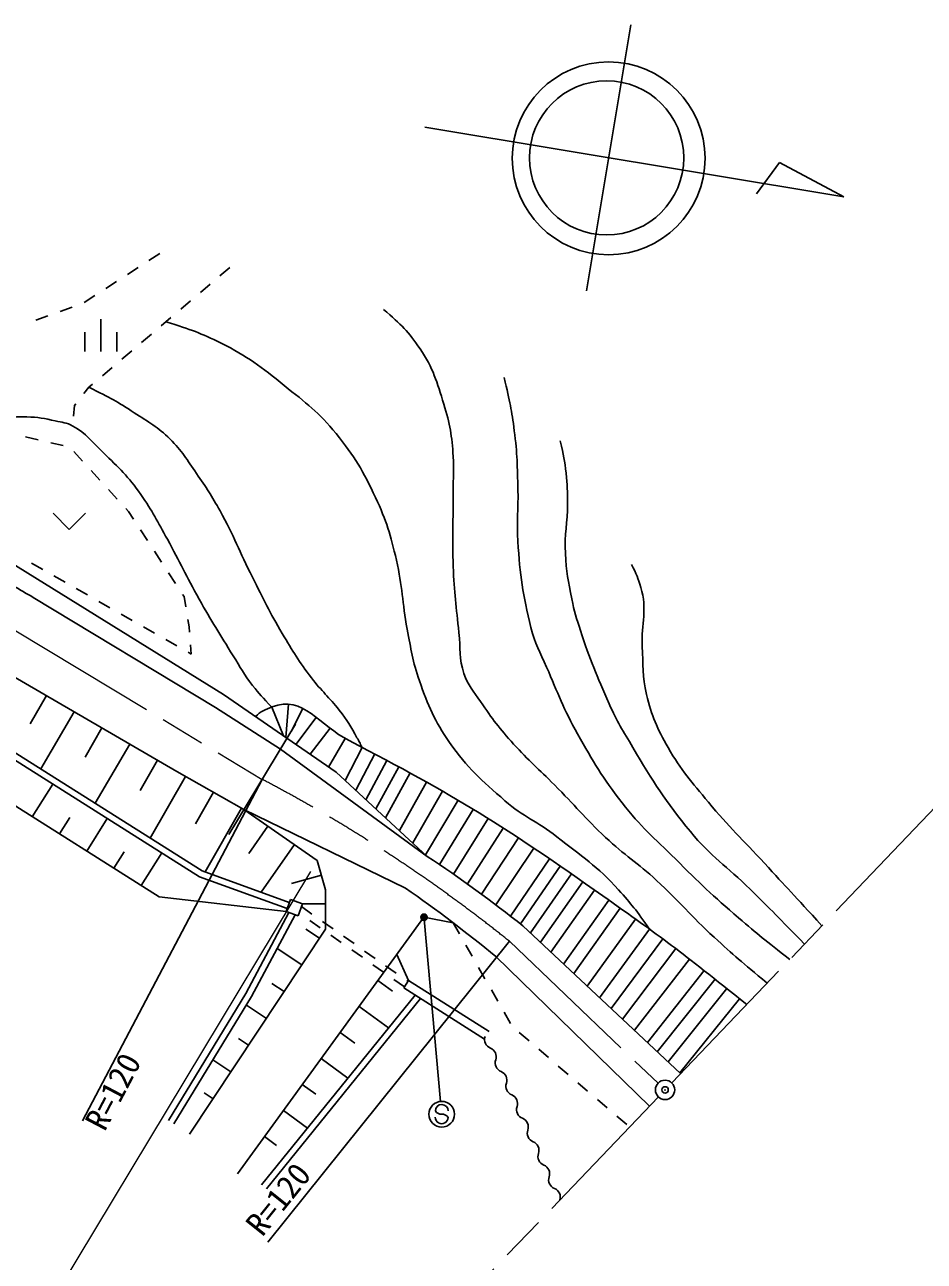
# Model space of a CAD drawing. Units: millimetres, scale not verified. Extents: x 0 to 700000, y -47500 to 447500.
# Drawn here: x 503085 to 572997, y 246822 to 342986 of the extents above; entities that cross this region are included whole.
import ezdxf
from ezdxf.enums import TextEntityAlignment as Align

# ---------------------------------------------------------------- set-up
doc = ezdxf.new("R2010")
doc.units = ezdxf.units.MM
doc.header["$LTSCALE"] = 1000
doc.header["$PDMODE"] = 32
doc.header["$PDSIZE"] = 500
doc.linetypes.add('CHAIN', pattern=[18.5, 12, -1.5, 3.5, -1.5])
doc.layers.add('作業ﾚｲﾔ1', color=7, linetype='Continuous', lineweight=25)
doc.styles.add('ＭＳ ゴシック', font='')
doc.styles.get('ＭＳ ゴシック').set_extended_font_data('MS Gothic')

msp = doc.modelspace()

# ---------------------------------------------------------------- linework, layer by layer
at = {"layer": '作業ﾚｲﾔ1'}
for p, q in [((550193, 342986), (546751, 322289)), ((534181, 335014), (566734, 329600)), ((561736, 332260), (559970, 329838)), ((566734, 329600), (561736, 332260)), ((512742, 324641), (513583, 325182)), ((511061, 323557), (511902, 324099)), ((519020, 324099), (518258, 323451)), ((509380, 322474), (510221, 323015)), ((517496, 322803), (516734, 322156)), ((507699, 321390), (508540, 321932)), ((515973, 321508), (515211, 320860)), ((503944, 320018), (504885, 320357)), ((505826, 320695), (506767, 321034)), ((509000, 317580), (509000, 320080)), ((514449, 320212), (513687, 319564)), ((507750, 317580), (507750, 319080)), ((510250, 317580), (510250, 319080)), ((512925, 318917), (512164, 318269)), ((511402, 317621), (510640, 316973)), ((509878, 316325), (509116, 315678)), ((508074, 314791), (507682, 314295)), ((508354, 315030), (508074, 314791)), ((507063, 313511), (506957, 313376)), ((506957, 313376), (506885, 312550)), ((504128, 310701), (503153, 310925)), ((506077, 310255), (505102, 310478)), ((507585, 309053), (506912, 309793)), ((508931, 307574), (508258, 308313)), ((510278, 306095), (509605, 306834)), ((505295, 304990), (506545, 303740)), ((507795, 304990), (506545, 303740)), ((511144, 305143), (510951, 305355)), ((511534, 304546), (511144, 305143)), ((512627, 302871), (512080, 303708)), ((513720, 301196), (513173, 302033)), ((518523, 290910), (501278, 301597)), ((503620, 301120), (504489, 300624)), ((505357, 300128), (506225, 299632)), ((514813, 299521), (514266, 300358)), ((507094, 299136), (507962, 298640)), ((503746, 298446), (517902, 289880)), ((508831, 298144), (509699, 297649)), ((515463, 298524), (515359, 298684)), ((515596, 297725), (515463, 298524)), ((510567, 297153), (511436, 296657)), ((515856, 296168), (515761, 296739)), ((512304, 296161), (513173, 295665)), ((515889, 295748), (515856, 296168)), ((514041, 295169), (514909, 294673)), ((516024, 294037), (515967, 294751)), ((515778, 294178), (516024, 294037)), ((500723, 293165), (514907, 284913)), ((504767, 290812), (503497, 288628)), ((527297, 284848), (518523, 290910)), ((506928, 289555), (504340, 285107)), ((517902, 289880), (522962, 286653)), ((522281, 289924), (523190, 287686)), ((523584, 290147), (523370, 287561)), ((524697, 289809), (523794, 288024)), ((524124, 288579), (518960, 280016)), ((525748, 289121), (524156, 287018)), ((509089, 288298), (507772, 286034)), ((526819, 288278), (525263, 286253)), ((501970, 286606), (516884, 277181)), ((511250, 287040), (508570, 282435)), ((522962, 286653), (534373, 278310)), ((527994, 287471), (526706, 285256)), ((529308, 286785), (527977, 284219)), ((501711, 286178), (516662, 276729)), ((513411, 285783), (512048, 283441)), ((530290, 286273), (528808, 283451)), ((531237, 285772), (529608, 282712)), ((514907, 284913), (520122, 281943)), ((534373, 278310), (527297, 284848)), ((532152, 285281), (530379, 282000)), ((533039, 284799), (531125, 281310)), ((503673, 281389), (505275, 283925)), ((521542, 284298), (507575, 257747)), ((515575, 284532), (512843, 279734)), ((534323, 284086), (532202, 280315)), ((500158, 283610), (513528, 275161)), ((517748, 283295), (516353, 280846)), ((535561, 283381), (533238, 279358)), ((519920, 282058), (517099, 277103)), ((520122, 281943), (532676, 275835)), ((520122, 281943), (525814, 277998)), ((536764, 282677), (534245, 278428)), ((537943, 281968), (535326, 277670)), ((505786, 280054), (506587, 281322)), ((507899, 278718), (509502, 281254)), ((539110, 281247), (536408, 276926)), ((521986, 280651), (520513, 278525)), ((540276, 280510), (537489, 276162)), ((524041, 279226), (521472, 275519)), ((541450, 279748), (538580, 275371)), ((542645, 278956), (539691, 274542)), ((510013, 277382), (510814, 278651)), ((512126, 276047), (513729, 278583)), ((526464, 275697), (525814, 277998)), ((543871, 278128), (540832, 273666)), ((516884, 277181), (523648, 274731)), ((544712, 277552), (541614, 273052)), ((545575, 276955), (542382, 272359)), ((516662, 276729), (523478, 274261)), ((526139, 276848), (523809, 276189)), ((546463, 276336), (543165, 271625)), ((523393, 274026), (513528, 275161)), ((526465, 272641), (526464, 275697)), ((547379, 275692), (543977, 270864)), ((523733, 274966), (523393, 274026)), ((524673, 274625), (523733, 274966)), ((524673, 274625), (524333, 273685)), ((524591, 274399), (525409, 273824)), ((526465, 274626), (524673, 274625)), ((548492, 274906), (544970, 269934)), ((549366, 274286), (545753, 269200)), ((534115, 273575), (519610, 253611)), ((523623, 273942), (520281, 267655)), ((524098, 273770), (520715, 267407)), ((524333, 273685), (523393, 274026)), ((524418, 273910), (524415, 273912)), ((526054, 272760), (525236, 273335)), ((526228, 273249), (527046, 272674)), ((536384, 273145), (534115, 273575)), ((534129, 273426), (535403, 259254)), ((536384, 273145), (536879, 272276)), ((550556, 273437), (546808, 268212)), ((515883, 256701), (526465, 272641)), ((526006, 271948), (524943, 272654)), ((527690, 271609), (526872, 272185)), ((541797, 272906), (554061, 261416)), ((551641, 272653), (547759, 267320)), ((540750, 271710), (521981, 248307)), ((527864, 272099), (528682, 271524)), ((537373, 271407), (537868, 270538)), ((552670, 271898), (548652, 266484)), ((524631, 269878), (522707, 271155)), ((529326, 270459), (528508, 271034)), ((529500, 270948), (530318, 270373)), ((532006, 270672), (532921, 268666)), ((539703, 270514), (551644, 258885)), ((553690, 271133), (549537, 265654)), ((554750, 270321), (550466, 264784)), ((530963, 269309), (530144, 269884)), ((531136, 269798), (531954, 269223)), ((538362, 269668), (538856, 268799)), ((555897, 269425), (551489, 263826)), ((523248, 267795), (522286, 268434)), ((530536, 268649), (531679, 267819)), ((532599, 268159), (531781, 268734)), ((532545, 268075), (532921, 268666)), ((532772, 268648), (532867, 268581)), ((539194, 264681), (532921, 268666)), ((556734, 268763), (552247, 263116)), ((520281, 267655), (514248, 257779)), ((520715, 267407), (514674, 257518)), ((521489, 252765), (533417, 267521)), ((538819, 264090), (532545, 268075)), ((539351, 267930), (539845, 267060)), ((557645, 268036), (553081, 262334)), ((521865, 265712), (520310, 266745)), ((521878, 252450), (533842, 267251)), ((529067, 266627), (531352, 264966)), ((558645, 267233), (554005, 261468)), ((540339, 266191), (540834, 265322)), ((527597, 264604), (528740, 263774)), ((541519, 264610), (542278, 263959)), ((520483, 263630), (519705, 264146)), ((526128, 262582), (528205, 261073)), ((543037, 263308), (543797, 262658)), ((519100, 261547), (517702, 262475)), ((544556, 262007), (545315, 261356)), ((546074, 260705), (546834, 260054)), ((517717, 259464), (517018, 259928)), ((524658, 260559), (525697, 259805)), ((547593, 259404), (548352, 258753)), ((523189, 258537), (525057, 257179)), ((535097, 258399), (534998, 258517)), ((535342, 258260), (535097, 258399)), ((535643, 258257), (535342, 258260)), ((535888, 258145), (535643, 258257)), ((535994, 258009), (535888, 258145)), ((549111, 258102), (549870, 257451)), ((521719, 256514), (522654, 255835))]:
    msp.add_line(p, q, dxfattribs=at)
at = {"layer": '作業ﾚｲﾔ1', "linetype": 'CHAIN', "lineweight": 13}
for p, q in [((502274, 295917), (521542, 284298)), ((553371, 260693), (580481, 289075)), ((540750, 271710), (552310, 260668)), ((552334, 259608), (525224, 231225))]:
    msp.add_line(p, q, dxfattribs=at)
at = {"layer": '作業ﾚｲﾔ1', "lineweight": 13}
msp.add_line((525298, 277141), (504361, 242363), dxfattribs=at)
at = {"layer": '作業ﾚｲﾔ1'}
for centre, radius in [((548465, 332596), 7493), ((548311, 332630), 5995), ((534115, 273575), 150), ((534115, 273575), 120), ((534115, 273575), 90), ((534115, 273575), 60), ((534115, 273575), 30), ((552852, 260150), 750), ((535493, 258258), 1000)]:
    msp.add_circle(centre, radius, dxfattribs=at)
for centre, radius, start, end in [((261764, -117394), 481122, 59.80431, 60.23845), ((476319, 190733), 105071, 51.45084, 56.45992), ((474147, 191255), 102856, 50.40572, 55.31699), ((539543, 264069), 725, 160.93886, 248.1445), ((539004, 262724), 725, 340.93886, 68.1445), ((540374, 262250), 725, 160.93886, 248.1445), ((539834, 260904), 725, 340.93886, 68.1445), ((541205, 260431), 725, 160.93886, 248.1445), ((540665, 259085), 725, 340.93886, 68.1445), ((535498, 258513), 500, 359.55488, 179.55488), ((542035, 258611), 725, 160.93886, 248.1445), ((535494, 258013), 500, 179.55488, 359.55488), ((541496, 257266), 725, 340.93886, 68.1445), ((542866, 256792), 725, 160.93886, 248.1445), ((542326, 255446), 725, 340.93886, 68.1445), ((543697, 254973), 725, 160.93886, 248.1445), ((543157, 253627), 725, 340.93886, 68.1445), ((544528, 253153), 725, 160.93886, 248.1445), ((543988, 251808), 725, 342.96272, 68.1445)]:
    msp.add_arc(centre, radius, start, end, dxfattribs=at)
at = {"layer": '作業ﾚｲﾔ1', "linetype": 'CHAIN', "lineweight": 13}
msp.add_arc((465673, 178097), 120000, 51.27097, 62.25269, dxfattribs=at)
at = {"layer": '作業ﾚｲﾔ1'}
for points, knots in [([(560786, 268456), (558784, 270116), (558235, 270582), (556668, 272019), (554859, 273678), (554004, 274773), (552198, 276433), (550705, 277806), (549706, 278392), (548231, 279785), (546616, 281311), (545825, 282281), (544265, 283864), (543029, 285116), (542262, 285745), (541080, 287048), (539983, 288257), (539424, 288992), (538510, 290345), (537957, 291163), (537542, 291588), (537225, 292524), (536823, 293711), (536967, 294462), (536834, 295708), (536620, 297712), (536455, 298834), (536387, 300848), (536309, 303138), (536387, 304423), (536387, 306714), (536387, 307762), (536451, 308351), (536387, 309396), (536289, 311011), (536140, 311929), (535661, 313475), (535120, 315221), (534838, 316260), (533817, 317776), (532903, 319134), (532363, 319637), (530968, 320849)], [0, 0, 0, 0, 1, 1, 1, 2, 2, 2, 3, 3, 3, 4, 4, 4, 5, 5, 5, 6, 6, 6, 7, 7, 7, 8, 8, 8, 9, 9, 9, 10, 10, 10, 11, 11, 11, 12, 12, 12, 13, 13, 13, 14, 14, 14, 14]), ([(514062, 319883), (516062, 319265), (516733, 319016), (518341, 318223), (520415, 317201), (521457, 316377), (523258, 314927), (524929, 313581), (525934, 312855), (527280, 311184), (528713, 309406), (529395, 308284), (530353, 306212), (531193, 304395), (531521, 303300), (531973, 301351), (532452, 299285), (532412, 298070), (532811, 295987), (533116, 294402), (533224, 293487), (533761, 291965), (534456, 289995), (534915, 288875), (536108, 287160), (537500, 285158), (538579, 284247), (540410, 282635), (541845, 281370), (542932, 281029), (544432, 279841), (546373, 278304), (547586, 277552), (549237, 275707), (550249, 274576), (550624, 274122), (551641, 272653)], [0, 0, 0, 0, 1, 1, 1, 2, 2, 2, 3, 3, 3, 4, 4, 4, 5, 5, 5, 6, 6, 6, 7, 7, 7, 8, 8, 8, 9, 9, 9, 10, 10, 10, 11, 11, 11, 12, 12, 12, 12]), ([(540354, 315542), (540798, 313619), (540925, 313037), (541136, 311407), (541366, 309629), (541370, 308618), (541415, 306826), (541455, 305255), (541324, 304372), (541415, 302803), (541568, 300160), (541814, 298677), (542421, 296099), (542717, 294841), (543143, 294215), (543650, 293026), (544527, 290970), (544957, 289780), (546052, 287830), (547275, 285657), (547988, 284438), (549516, 282467), (550954, 280613), (551989, 279766), (553651, 278109), (555509, 276256), (556575, 275238), (558567, 273528), (560086, 272224), (560612, 271797), (562542, 270295)], [0, 0, 0, 0, 1, 1, 1, 2, 2, 2, 3, 3, 3, 4, 4, 4, 5, 5, 5, 6, 6, 6, 7, 7, 7, 8, 8, 8, 9, 9, 9, 10, 10, 10, 10]), ([(508079, 314795), (509766, 313932), (510280, 313683), (511598, 312816), (512726, 312074), (513410, 311704), (514379, 310764), (515324, 309848), (515673, 309166), (516431, 308091), (517207, 306991), (517616, 306352), (518268, 305174), (519352, 303214), (519766, 302015), (520779, 300017), (521654, 298291), (522107, 297301), (523101, 295642), (523931, 294257), (524386, 293467), (525370, 292186), (526157, 291159), (526734, 290694), (527530, 289674), (528140, 288892), (528427, 288409), (528907, 287541), (529069, 287248), (529127, 287149), (529308, 286785)], [0, 0, 0, 0, 1, 1, 1, 2, 2, 2, 3, 3, 3, 4, 4, 4, 5, 5, 5, 6, 6, 6, 7, 7, 7, 8, 8, 8, 9, 9, 9, 10, 10, 10, 10]), ([(492287, 307613), (493251, 307833), (493590, 307925), (494372, 308267), (495293, 308669), (495719, 309069), (496559, 309621), (497331, 310129), (497731, 310462), (498499, 310976), (499200, 311446), (499514, 311883), (500315, 312146), (501408, 312506), (502091, 312493), (503241, 312485), (504115, 312479), (504605, 312369), (505458, 312177), (505996, 312056), (506331, 312045), (506813, 311777), (507885, 311180), (508301, 310566), (509184, 309714), (510416, 308525), (511121, 307848), (512109, 306450), (513021, 305159), (513401, 304349), (514172, 302970), (515176, 301177), (515621, 300108), (516636, 298320), (517627, 296575), (518216, 295616), (519284, 293917), (519858, 293005), (520130, 292457), (520793, 291607), (521334, 290914), (521553, 290673), (522283, 289919)], [0, 0, 0, 0, 1, 1, 1, 2, 2, 2, 3, 3, 3, 4, 4, 4, 5, 5, 5, 6, 6, 6, 7, 7, 7, 8, 8, 8, 9, 9, 9, 10, 10, 10, 11, 11, 11, 12, 12, 12, 13, 13, 13, 14, 14, 14, 14]), ([(563683, 271489), (561657, 273572), (561129, 274112), (559461, 275763), (557673, 277532), (556417, 278286), (554824, 280232), (552865, 282626), (551939, 284112), (550354, 286769), (549579, 288069), (549116, 288790), (548511, 290177), (547555, 292368), (547000, 293597), (546276, 295876), (545974, 296824), (545797, 297357), (545605, 298334), (545339, 299697), (545166, 300466), (545103, 301854), (545033, 303381), (545270, 304236), (545270, 305765), (545271, 306682), (545257, 307199), (545158, 308111), (545052, 309103), (544969, 309457), (544712, 310625)], [0, 0, 0, 0, 1, 1, 1, 2, 2, 2, 3, 3, 3, 4, 4, 4, 5, 5, 5, 6, 6, 6, 7, 7, 7, 8, 8, 8, 9, 9, 9, 10, 10, 10, 10]), ([(550243, 301016), (550648, 300272), (550747, 299948), (550969, 299228), (551497, 297517), (550994, 296434), (551081, 294647), (551152, 293180), (551073, 292331), (551416, 290903), (551823, 289209), (552219, 288277), (553092, 286769), (554124, 284986), (554906, 284109), (556221, 282523), (557827, 280585), (558875, 279628), (560578, 277774), (562323, 275876), (562869, 275283), (565048, 272918)], [0, 0, 0, 0, 1, 1, 1, 2, 2, 2, 3, 3, 3, 4, 4, 4, 5, 5, 5, 6, 6, 6, 7, 7, 7, 7]), ([(521018, 289186), (521422, 289593), (521779, 289724), (522327, 289943), (524692, 290884), (526023, 288472), (528287, 287311), (536329, 283188), (540646, 280456), (548024, 275237), (552490, 272078), (554041, 270948), (559195, 266790)], [0, 0, 0, 0, 1, 1, 1, 2, 2, 2, 3, 3, 3, 4, 4, 4, 4])]:
    msp.add_open_spline(points, degree=3, knots=knots, dxfattribs=at)
for p in [(534115, 273575), (552852, 260150), (552852, 260150), (552852, 260150)]:
    msp.add_point(p, dxfattribs=at)

# ---------------------------------------------------------------- texts
at = {"layer": '作業ﾚｲﾔ1', "style": 'ＭＳ ゴシック'}
for rotation, p in [(62.253, (509788, 256584)), (51.271, (521981, 248307))]:
    msp.add_text('R=120', height=1833, rotation=rotation, dxfattribs=at).set_placement(p, align=Align.BOTTOM_LEFT)

doc.saveas('drawing.dxf')
